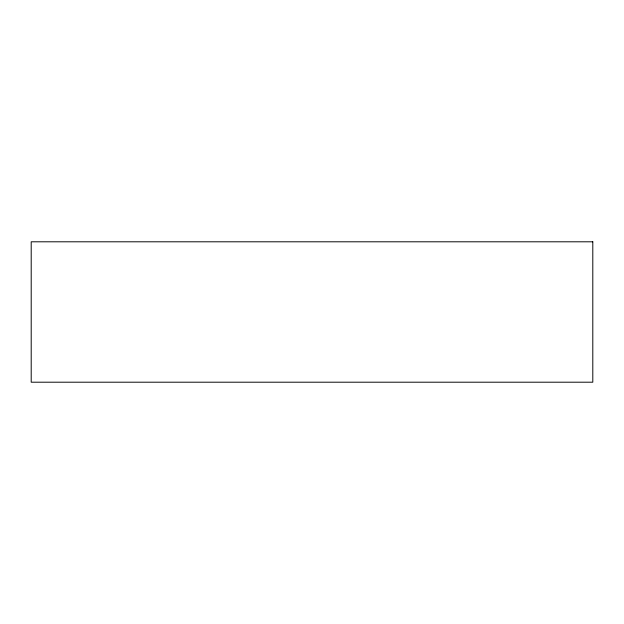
<?xml version="1.0" encoding="UTF-8"?>
<svg xmlns="http://www.w3.org/2000/svg" width="624" height="624" viewBox="0 0 624 624"><rect width="100%" height="100%" fill="white"/><g stroke="black" fill="none" stroke-linecap="round" stroke-linejoin="round"><path stroke-width="0.94" d="M592.8 241.8L31.2 241.8L31.2 382.2L592.8 382.2L592.8 241.8"/></g></svg>
